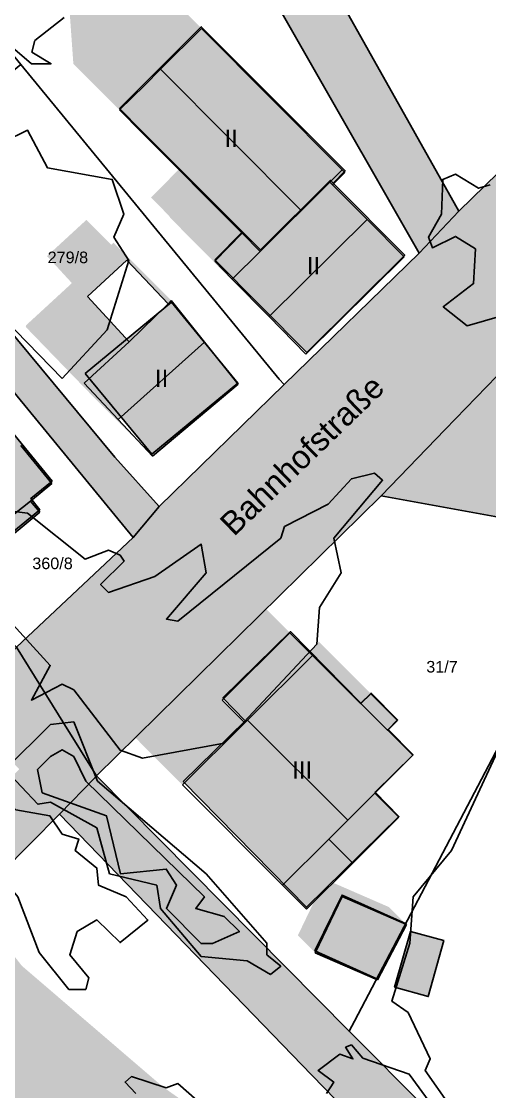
# Model space of a CAD drawing. Header units: millimetres. Extents: x 238 to 3518, y -74 to 2735.
# Drawn here: x 1578 to 1618.5, y 1502.4 to 1594.9 of the extents above; entities that cross this region are included whole.
import ezdxf
from ezdxf.enums import TextEntityAlignment as Align

# ---------------------------------------------------------------- set-up
doc = ezdxf.new("R2010")
doc.units = ezdxf.units.MM
for name, color, linetype in [('LP_Flurstueck_bez', 7, 'Continuous'), ('LP_Flurstuecke', 8, 'Continuous'), ('LP_Gebaeude_Dachaufsicht', 9, 'Continuous'), ('LP_Gebaeude_Dachschatten', 253, 'Continuous'), ('LP_Gebaeude_F', 254, 'Continuous'), ('LP_Gebaeude_Geschosszahl', 7, 'Continuous'), ('LP_Gebaeude_Schatten', 7, 'Continuous'), ('LP_Gebaeude_U', 7, 'Continuous'), ('LP_Topographie_Hoehenlinien', 8, 'Continuous'), ('LP_Verkehr_Gewaesser', 150, 'Continuous'), ('LP_Verkehr_Strassen', 9, 'Continuous'), ('LP_Verkehr_Strassennamen', 7, 'Continuous'), ('LP_Verkehr_Wege_Plaetze', 252, 'Continuous')]:
    doc.layers.add(name, color=color, linetype=linetype)
doc.styles.get("Standard").update_dxf_attribs({"font": 'arial.ttf'})

msp = doc.modelspace()

# ---------------------------------------------------------------- hatches: boundary and pattern name
at = {"layer": 'LP_Gebaeude_Dachschatten'}
for points in [[(1602.19, 1578.523), (1604.667, 1580.987), (1605.729, 1582.043), (1593.578, 1594.257), (1590.039, 1590.737)], [(1607.881, 1577.762), (1604.9, 1580.753), (1604.667, 1580.987), (1598.651, 1575.002), (1596.239, 1572.602), (1599.414, 1569.359)], [(1593.846, 1567.143), (1590.96, 1570.754), (1590.683, 1570.478), (1587.309, 1567.194), (1583.426, 1563.624), (1586.384, 1560.468)], [(1606.214, 1525.843), (1608.559, 1528.182), (1611.844, 1531.459), (1609.675, 1533.637), (1609.665, 1533.627), (1607.36, 1535.921), (1607.334, 1535.895), (1603.165, 1540.078), (1597.557, 1534.49)], [(1606.646, 1522.125), (1610.633, 1526.101), (1608.559, 1528.182), (1606.214, 1525.843), (1605.388, 1525.019), (1604.572, 1524.205)], [(1604.572, 1524.205), (1600.585, 1520.227), (1602.658, 1518.148), (1606.646, 1522.125)]]:
    msp.add_hatch(color=253, dxfattribs=at).paths.add_polyline_path(points)
at = {"layer": 'LP_Gebaeude_F'}
for points in [[(1586.475, 1587.338), (1588.431, 1585.382), (1597.126, 1576.686), (1598.689, 1575.122), (1604.714, 1581.14), (1604.949, 1580.904), (1605.997, 1581.95), (1593.554, 1594.407), (1588.636, 1589.495)], [(1594.718, 1574.278), (1602.671, 1566.257), (1611.144, 1574.661), (1604.949, 1580.904), (1604.714, 1581.14), (1598.689, 1575.122), (1597.126, 1576.686)], [(1583.52, 1564.444), (1589.282, 1557.465), (1596.728, 1563.617), (1590.987, 1570.619)], [(1567.039, 1554.94), (1572.309, 1548.523), (1572.55, 1548.719), (1573.441, 1547.63), (1579.6, 1552.668), (1578.812, 1553.631), (1580.657, 1555.145), (1575.272, 1561.702)], [(1592.003, 1529.187), (1602.647, 1518.325), (1610.643, 1526.161), (1608.576, 1528.271), (1611.868, 1531.497), (1609.699, 1533.691), (1610.523, 1534.504), (1608.234, 1536.825), (1607.346, 1535.95), (1601.267, 1542.136), (1595.431, 1536.404), (1597.361, 1534.437)], [(1603.367, 1514.551), (1608.731, 1512.121), (1611.262, 1516.9), (1605.72, 1519.367)], [(1610.258, 1511.408), (1613.172, 1510.605), (1614.51, 1515.436), (1611.627, 1516.238)]]:
    msp.add_hatch(color=254, dxfattribs=at).paths.add_polyline_path(points)
at = {"layer": 'LP_Gebaeude_Schatten'}
for points in [[(1589.578, 1598.257), (1593.578, 1594.257), (1590.039, 1590.737), (1588.667, 1589.373), (1586.5, 1587.216), (1588.454, 1585.251), (1597.097, 1576.565), (1594.718, 1574.155), (1596.239, 1572.602), (1599.414, 1569.359), (1602.59, 1566.116), (1597.59, 1571.116), (1590.914, 1577.859), (1590.739, 1578.102), (1589.218, 1579.655), (1591.597, 1582.065), (1593.097, 1580.565), (1584.454, 1589.251), (1582.5, 1591.216), (1582.167, 1595.873), (1582.539, 1598.237), (1589.578, 1598.257)], [(1602.19, 1578.523), (1604.667, 1580.987), (1598.651, 1575.002), (1602.19, 1578.523)], [(1585.782, 1575.577), (1585.96, 1575.754), (1590.96, 1570.754), (1590.683, 1570.478), (1587.132, 1574.226), (1583.725, 1571.093), (1587.309, 1567.194), (1583.426, 1563.624), (1586.384, 1560.468), (1589.341, 1557.311), (1584.341, 1562.311), (1578.384, 1568.468), (1578.426, 1568.624), (1582.309, 1572.194), (1582.373, 1572.257), (1580.225, 1574.593), (1583.632, 1577.726), (1585.782, 1575.577)], [(1594.585, 1526.227), (1594.585, 1526.23), (1586.941, 1533.894), (1589.321, 1542.255), (1589.557, 1542.49), (1593.563, 1543.409), (1596.708, 1546.542), (1601.208, 1542.042), (1595.365, 1536.22), (1597.321, 1534.255), (1591.941, 1528.894), (1600.585, 1520.227), (1602.658, 1518.148), (1596.658, 1524.148), (1594.585, 1526.227)], [(1608.21, 1536.77), (1607.36, 1535.921), (1607.334, 1535.895), (1603.165, 1540.078), (1602.5, 1540.746), (1602.86, 1540.421), (1603.71, 1541.27), (1608.21, 1536.77)], [(1611.286, 1516.833), (1605.741, 1519.246), (1603.408, 1514.393), (1601.908, 1515.893), (1603.3, 1518.788), (1604.953, 1520.437), (1609.786, 1518.333), (1611.286, 1516.833)]]:
    msp.add_hatch(color=7, dxfattribs=at).paths.add_polyline_path(points)
at = {"layer": 'LP_Verkehr_Gewaesser'}
for points in [[(1572.603, 1535.853), (1573.677, 1534.677), (1577.816, 1530.251), (1579.213, 1528.756), (1581.315, 1526.369), (1584.396, 1529.545), (1584.506, 1529.665), (1582.468, 1531.954), (1581.105, 1533.491), (1577.237, 1537.867), (1576.096, 1539.159)], [(1581.315, 1526.369), (1603.125, 1503.813), (1608.315, 1498.445), (1612.375, 1494.926), (1618.491, 1490.655), (1621.512, 1489.081), (1668.927, 1470.879), (1673.204, 1470.057), (1677.516, 1470.672), (1698.884, 1477.415), (1698.712, 1478.018), (1710.618, 1478.132), (1715.555, 1477.616), (1724.428, 1474.141), (1727.692, 1473.069), (1733.459, 1472.726), (1733.479, 1472.164), (1733.683, 1472.194), (1759.006, 1475.944), (1786.955, 1473.975), (1787.754, 1474.335), (1788.734, 1474.705), (1792.722, 1476.574), (1808.757, 1490.692), (1808.306, 1491.272), (1819.196, 1499.747), (1818.019, 1503.431), (1814.069, 1501.081), (1807.595, 1495.84), (1795.588, 1484.02), (1794.058, 1482.806), (1790.183, 1480.632), (1790.083, 1481.802), (1784.586, 1481.132), (1781.517, 1480.942), (1757.956, 1480.283), (1749.529, 1479.003), (1736.855, 1477.074), (1732.356, 1476.665), (1728.668, 1477.364), (1714.953, 1482.173), (1712.534, 1482.762), (1707.516, 1482.842), (1699.469, 1482.433), (1697.53, 1482.143), (1695.571, 1481.613), (1677.098, 1475.406), (1674.799, 1474.836), (1672.76, 1474.666), (1669.551, 1474.936), (1653.268, 1481.144), (1622.95, 1492.949), (1621.011, 1493.989), (1619.522, 1495.079), (1616.803, 1497.368), (1613.064, 1500.877), (1606.337, 1507.604), (1584.506, 1529.665), (1584.396, 1529.545)]]:
    msp.add_hatch(color=150, dxfattribs=at).paths.add_polyline_path(points)
at = {"layer": 'LP_Verkehr_Strassen'}
for points in [[(1578.634, 1539.112), (1581.723, 1534.1), (1583.339, 1535.689), (1598.317, 1549.193), (1611.906, 1561.445), (1614.645, 1559.609), (1621.774, 1566.987), (1621.456, 1568.624), (1621.441, 1570.25), (1631.359, 1579.862), (1657.793, 1605.478), (1670.577, 1617.807), (1677.803, 1624.604), (1679.275, 1626.664), (1680.252, 1627.81), (1673.688, 1632.637), (1672.819, 1631.109), (1670.758, 1628.498), (1668.405, 1625.865), (1660.106, 1617.672), (1640.608, 1598.423), (1617.188, 1576.045), (1615.82, 1578.481), (1612.384, 1574.851), (1613.689, 1572.563), (1601.884, 1561.153), (1591.5, 1551.121), (1589.913, 1552.965), (1587.677, 1550.286), (1589.156, 1548.49), (1582.265, 1542.348)], [(1609.107, 1553.875), (1628.759, 1550.307), (1665.884, 1543.559), (1685.956, 1541.659), (1724.321, 1538.11), (1755.138, 1534.341), (1758.147, 1534.111), (1765.534, 1533.551), (1785.696, 1532.821), (1806.061, 1532.611), (1810.788, 1530.143), (1812.423, 1527.288), (1818.019, 1503.431), (1821.258, 1505.194), (1825.874, 1508.054), (1835.957, 1507.86), (1835.875, 1512.086), (1835.744, 1518.851), (1835.394, 1528.421), (1835.828, 1543.96), (1840.976, 1546.68), (1850.605, 1557.72), (1855.921, 1562.181), (1862.387, 1565.503), (1874.131, 1571.537), (1893.694, 1578.302), (1894.233, 1578.472), (1909.167, 1583.09), (1920.393, 1585.738), (1926.681, 1587.228), (1946.689, 1591.737), (1966.445, 1596.185), (1978.053, 1598.921), (1979.835, 1599.343), (1988.916, 1601.565), (1998.702, 1603.73), (2002.231, 1604.49), (2020.146, 1608.363), (2038.666, 1612.366), (2060.987, 1617.184), (2071.807, 1618.282), (2083.868, 1620.422), (2088.881, 1620.021), (2104.29, 1618.773), (2130.51, 1616.653), (2139.066, 1615.963), (2174.742, 1610.845), (2199.434, 1607.25), (2201.849, 1606.898), (2206.907, 1606.162), (2226.723, 1603.28), (2247.858, 1600.328), (2269.002, 1597.344), (2271.481, 1596.911), (2307.369, 1592.024), (2341.787, 1587.336), (2362.817, 1587.018), (2404.537, 1586.388), (2466.337, 1570.975), (2581.196, 1557.609), (2583.116, 1557.018), (2584.441, 1556.047), (2585.006, 1554.672), (2594.074, 1560.799), (2573.389, 1563.296), (2565.046, 1564.258), (2556.469, 1565.248), (2553.001, 1565.648), (2522.273, 1569.277), (2498.872, 1572.046), (2476.721, 1575.055), (2466.306, 1577.364), (2458.215, 1579.504), (2433.871, 1585.969), (2404.77, 1593.689), (2387.723, 1593.897), (2382.571, 1593.948), (2372.738, 1594.048), (2367.755, 1594.099), (2362.757, 1594.159), (2339.616, 1594.409), (2320.348, 1597.06), (2286.607, 1601.707), (2271.842, 1603.689), (2251.988, 1606.472), (2220.014, 1610.844), (2198.932, 1613.743), (2193.915, 1614.393), (2152.771, 1619.812), (2129.47, 1622.891), (2099.316, 1627.343), (2071.451, 1623.467), (2063.483, 1622.357), (2037.993, 1617.569), (2013.246, 1612.808), (1997.885, 1609.853), (1986.955, 1607.525), (1984.683, 1606.098), (1974.513, 1604.177), (1973.284, 1603.945), (1962.207, 1602.001), (1948.592, 1599.213), (1934.398, 1596.334), (1905.201, 1590.33), (1903.425, 1589.626), (1877.505, 1580.85), (1870.226, 1578.119), (1862.897, 1576.032), (1847.516, 1566.195), (1841.814, 1559.128), (1829.441, 1551.513), (1817.114, 1543.417), (1812.27, 1541.847), (1805.65, 1540.85), (1796.742, 1541.358), (1787.968, 1539.196), (1763.63, 1540.107), (1754.783, 1540.44), (1746.13, 1541.246), (1736.133, 1542.325), (1728.029, 1543.2), (1727.516, 1543.284), (1718.547, 1544.759), (1713.515, 1545.587), (1712.865, 1545.567), (1688.415, 1548.147), (1654.75, 1551.692), (1643.365, 1553.378), (1634.78, 1554.651), (1627.998, 1558.668), (1626.738, 1560.576), (1625.46, 1567.021), (1626.48, 1571.858), (1621.774, 1566.987), (1614.645, 1559.609)], [(1577.237, 1537.867), (1581.105, 1533.491), (1581.723, 1534.1), (1578.634, 1539.112)], [(1561.503, 1507.036), (1577.045, 1501.417), (1576.975, 1501.159), (1582.568, 1492.954), (1585.154, 1496.514), (1601.434, 1485.54), (1602.774, 1483.793), (1603.216, 1481.872), (1601.105, 1473.163), (1600.137, 1469.172), (1598.251, 1460.773), (1599.331, 1453.766), (1605.717, 1412.376), (1607.77, 1399.063), (1609.297, 1389.164), (1610.774, 1379.598), (1613.338, 1369.059), (1613.572, 1368.099), (1617.6, 1353.865), (1623.688, 1343.969), (1629.625, 1342.262), (1626.601, 1349.588), (1621.222, 1360.81), (1619.687, 1364.913), (1617.288, 1372.486), (1615.4, 1382.077), (1614.804, 1390.231), (1613.807, 1403.847), (1614.222, 1412.892), (1612.003, 1418.599), (1609.625, 1444.959), (1609.835, 1448.987), (1610.035, 1453.036), (1610.065, 1453.645), (1610.202, 1455.612), (1613.095, 1485.653), (1618.069, 1484.416), (1615.521, 1488.926), (1613.037, 1492.207), (1611.72, 1491.381), (1609.707, 1491.468), (1604.93, 1493.071), (1598.896, 1496.696), (1590.263, 1502.782), (1578.048, 1513.259), (1573.758, 1518.771), (1567.45, 1512.729)]]:
    msp.add_hatch(color=9, dxfattribs=at).paths.add_polyline_path(points)
at = {"layer": 'LP_Verkehr_Wege_Plaetze'}
for points in [[(1530.943, 1750.322), (1576.916, 1744.002), (1588.828, 1742.363), (1584.797, 1718.201), (1584.428, 1715.991), (1581.587, 1698.961), (1579.827, 1688.416), (1576.037, 1665.7), (1574.426, 1656.042), (1573.457, 1650.212), (1578.717, 1636.608), (1588.85, 1616.862), (1592.51, 1609.639), (1612.384, 1574.851), (1615.82, 1578.481), (1596.432, 1612.992), (1578.053, 1649.594), (1578.934, 1654.847), (1588.778, 1713.767), (1589.085, 1715.366), (1591.444, 1729.387), (1594.295, 1746.322), (1589.026, 1747.048), (1564.751, 1750.394), (1540.497, 1753.738), (1531.583, 1754.967)], [(1615.82, 1578.481), (1617.188, 1576.045), (1640.608, 1598.423), (1660.106, 1617.672), (1668.405, 1625.865), (1670.758, 1628.498), (1672.819, 1631.109), (1673.688, 1632.637), (1672.363, 1633.612)], [(1550.352, 1595.755), (1552.584, 1593.033), (1568.512, 1573.564), (1587.677, 1550.286), (1589.913, 1552.965), (1586.08, 1557.229), (1566.012, 1581.373), (1554.388, 1595.478), (1552.624, 1597.618)], [(1589.913, 1552.965), (1591.5, 1551.121), (1601.884, 1561.153), (1613.689, 1572.563), (1612.384, 1574.851), (1600.711, 1563.481)], [(1581.105, 1533.491), (1582.468, 1531.954), (1584.506, 1529.665), (1609.107, 1553.875), (1614.645, 1559.609), (1611.906, 1561.445), (1598.317, 1549.193), (1583.339, 1535.689), (1581.723, 1534.1)], [(1576.096, 1539.159), (1577.237, 1537.867), (1578.634, 1539.112), (1582.265, 1542.348), (1589.156, 1548.49), (1587.677, 1550.286), (1577.594, 1540.8)], [(1572.338, 1522.299), (1573.103, 1519.614), (1573.758, 1518.771), (1581.315, 1526.369), (1579.213, 1528.756), (1577.816, 1530.251), (1572.64, 1524.89)]]:
    msp.add_hatch(color=252, dxfattribs=at).paths.add_polyline_path(points)

# ---------------------------------------------------------------- linework, layer by layer
at = {"layer": 'LP_Flurstuecke', "color": 8}
for points in [[(1578.053, 1649.594), (1596.432, 1612.992), (1615.82, 1578.481), (1672.363, 1633.612), (1673.673, 1642.103), (1631.408, 1648.387), (1637.073, 1690.798), (1679.427, 1684.521), (1680.967, 1695.869), (1681.643, 1700.848), (1683.677, 1715.842), (1686.095, 1733.666), (1661.83, 1737.011), (1637.555, 1740.358), (1613.301, 1743.701), (1594.295, 1746.322), (1591.444, 1729.387), (1589.085, 1715.366), (1588.778, 1713.767), (1578.934, 1654.847)], [(1577.594, 1540.8), (1578.634, 1539.112), (1581.723, 1534.1), (1584.506, 1529.665), (1609.107, 1553.875), (1614.645, 1559.609), (1621.774, 1566.987), (1626.48, 1571.858), (1660.697, 1605.034), (1676.701, 1620.518), (1683.551, 1625.384), (1680.252, 1627.81), (1673.688, 1632.637), (1672.363, 1633.612), (1615.82, 1578.481), (1612.384, 1574.851), (1600.711, 1563.481), (1589.913, 1552.965), (1587.677, 1550.286)], [(1525.3, 1626.388), (1536.765, 1612.285), (1550.352, 1595.755), (1552.584, 1593.033), (1568.512, 1573.564), (1587.677, 1550.286), (1589.913, 1552.965), (1586.08, 1557.229), (1566.012, 1581.373), (1554.388, 1595.478), (1552.624, 1597.618), (1547.717, 1603.572), (1529.587, 1625.572)], [(1552.621, 1621.979), (1577.952, 1591.156), (1600.298, 1563.961), (1600.711, 1563.481), (1612.384, 1574.851), (1592.51, 1609.639), (1588.85, 1616.862)], [(1566.012, 1581.373), (1586.08, 1557.229), (1589.913, 1552.965), (1600.711, 1563.481), (1600.298, 1563.961), (1577.952, 1591.156)], [(1555.751, 1563.238), (1577.594, 1540.8), (1587.677, 1550.286), (1568.512, 1573.564)], [(1584.506, 1529.665), (1606.337, 1507.604), (1606.797, 1508.483), (1628.759, 1550.307), (1609.107, 1553.875)], [(1606.337, 1507.604), (1613.064, 1500.877), (1616.803, 1497.368), (1619.522, 1495.079), (1621.011, 1493.989), (1622.95, 1492.949), (1653.268, 1481.144), (1659.466, 1514.4), (1661.355, 1519.918), (1664.304, 1533.443), (1664.514, 1534.163), (1665.884, 1543.559), (1628.759, 1550.307), (1606.797, 1508.483)]]:
    msp.add_lwpolyline(points, close=True, dxfattribs=at)
for points in [[(1588.828, 1742.363), (1584.797, 1718.201), (1584.428, 1715.991), (1581.587, 1698.961), (1579.827, 1688.416), (1576.037, 1665.7), (1574.426, 1656.042), (1573.457, 1650.212), (1578.717, 1636.608), (1588.85, 1616.862), (1592.51, 1609.639), (1612.384, 1574.851), (1615.82, 1578.481), (1596.432, 1612.992), (1578.053, 1649.594), (1578.934, 1654.847), (1588.778, 1713.767), (1589.085, 1715.366), (1591.444, 1729.387)], [(1712.865, 1545.567), (1688.415, 1548.147), (1654.75, 1551.692), (1643.365, 1553.378), (1634.78, 1554.651), (1627.998, 1558.668), (1626.738, 1560.576), (1625.46, 1567.021), (1626.48, 1571.858), (1621.774, 1566.987), (1614.645, 1559.609), (1609.107, 1553.875), (1628.759, 1550.307), (1665.884, 1543.559), (1685.956, 1541.659), (1724.321, 1538.11)], [(1556.325, 1492.413), (1561.503, 1507.036), (1567.45, 1512.729), (1573.758, 1518.771), (1581.315, 1526.369), (1584.396, 1529.545), (1584.506, 1529.665), (1581.723, 1534.1), (1578.634, 1539.112), (1577.594, 1540.8), (1576.096, 1539.159), (1572.603, 1535.853), (1562.444, 1538.275), (1560.129, 1538.91), (1559.341, 1539.23), (1551.149, 1517.661), (1546.501, 1504.246), (1545.121, 1500.348)], [(1613.064, 1500.877), (1606.337, 1507.604), (1584.506, 1529.665), (1584.396, 1529.545), (1581.315, 1526.369), (1603.125, 1503.813), (1608.315, 1498.445)], [(1608.315, 1498.445), (1603.125, 1503.813), (1581.315, 1526.369), (1573.758, 1518.771), (1567.45, 1512.729), (1561.503, 1507.036), (1577.045, 1501.417)]]:
    msp.add_lwpolyline(points, dxfattribs=at)
at = {"layer": 'LP_Gebaeude_Dachaufsicht', "color": 9}
for p, q in [((1590.039, 1590.737, 79.906), (1593.578, 1594.257, 75.119)), ((1593.578, 1594.257, 75.119), (1605.729, 1582.043, 75.119)), ((1588.667, 1589.373, 78.051), (1590.039, 1590.737, 79.906)), ((1590.039, 1590.737, 79.906), (1602.19, 1578.523, 79.906)), ((1586.5, 1587.216, 75.119), (1588.667, 1589.373, 78.051)), ((1586.5, 1587.216, 75.119), (1588.454, 1585.251, 75.118)), ((1588.454, 1585.251, 75.118), (1597.097, 1576.565, 75.119)), ((1604.667, 1580.987, 72.494), (1605.729, 1582.043, 72.494)), ((1604.667, 1580.987, 76.555), (1605.729, 1582.043, 75.119)), ((1604.9, 1580.753, 72.494), (1605.962, 1581.809, 72.494)), ((1605.729, 1582.043, 72.494), (1605.962, 1581.809, 72.494)), ((1598.651, 1575.002, 76.851), (1604.667, 1580.987, 76.851)), ((1602.19, 1578.523, 79.906), (1604.667, 1580.987, 76.555)), ((1604.667, 1580.987, 72.494), (1604.9, 1580.753, 72.494)), ((1604.667, 1580.987, 76.851), (1604.9, 1580.753, 77.16)), ((1604.9, 1580.753, 77.16), (1607.881, 1577.762, 81.117)), ((1598.651, 1575.002, 75.119), (1602.19, 1578.523, 79.906)), ((1599.414, 1569.359, 81.117), (1607.881, 1577.762, 81.117)), ((1607.881, 1577.762, 81.117), (1611.096, 1574.538, 76.851)), ((1594.718, 1574.155, 76.851), (1597.097, 1576.565, 76.851)), ((1597.097, 1576.565, 76.851), (1598.651, 1575.002, 76.851)), ((1597.097, 1576.565, 75.119), (1598.651, 1575.002, 75.119)), ((1596.239, 1572.602, 76.851), (1598.651, 1575.002, 76.851)), ((1583.725, 1571.093, 74.127), (1587.132, 1574.226, 74.127)), ((1587.132, 1574.226, 74.127), (1590.683, 1570.478, 74.127)), ((1594.718, 1574.155, 76.851), (1596.239, 1572.602, 76.851)), ((1602.59, 1566.116, 76.851), (1611.096, 1574.538, 76.851)), ((1596.239, 1572.602, 76.851), (1599.414, 1569.359, 81.117)), ((1583.725, 1571.093, 74.127), (1587.309, 1567.194, 74.127)), ((1587.309, 1567.194, 76.3), (1590.683, 1570.478, 76.233)), ((1587.309, 1567.194, 74.127), (1590.683, 1570.478, 74.127)), ((1590.683, 1570.478, 76.233), (1590.96, 1570.754, 76.223)), ((1590.96, 1570.754, 76.223), (1593.846, 1567.143, 80.594)), ((1599.414, 1569.359, 81.117), (1602.59, 1566.116, 76.851)), ((1583.426, 1563.624, 76.223), (1587.309, 1567.194, 76.3)), ((1586.384, 1560.468, 80.594), (1593.846, 1567.143, 80.594)), ((1593.846, 1567.143, 80.594), (1596.732, 1563.531, 76.223)), ((1583.426, 1563.624, 76.223), (1586.384, 1560.468, 80.594)), ((1589.341, 1557.311, 76.223), (1596.732, 1563.531, 76.223)), ((1586.384, 1560.468, 80.594), (1589.341, 1557.311, 76.223)), ((1577.963, 1558.212, 79.733), (1580.652, 1554.947, 76.528)), ((1578.8, 1553.421, 76.502), (1580.652, 1554.947, 76.528)), ((1573.23, 1549.01, 76.485), (1578.8, 1553.421, 76.383)), ((1573.23, 1549.01, 76.528), (1578.8, 1553.421, 76.502)), ((1578.8, 1553.421, 76.383), (1579.595, 1552.455, 75.459)), ((1573.446, 1547.389, 75.459), (1579.595, 1552.455, 75.459)), ((1595.365, 1536.22, 76.297), (1601.208, 1542.042, 76.297)), ((1601.208, 1542.042, 76.297), (1603.165, 1540.078, 76.297)), ((1597.557, 1534.49, 81.782), (1603.165, 1540.078, 76.305)), ((1597.557, 1534.49, 76.297), (1603.165, 1540.078, 76.297)), ((1603.165, 1540.078, 76.305), (1607.334, 1535.895, 76.322)), ((1595.365, 1536.22, 76.297), (1597.321, 1534.255, 76.297)), ((1607.36, 1535.921, 76.297), (1608.21, 1536.77, 76.297)), ((1608.21, 1536.77, 76.297), (1610.503, 1534.468, 76.297)), ((1607.334, 1535.895, 76.322), (1607.36, 1535.921, 76.297)), ((1607.36, 1535.921, 76.297), (1609.665, 1533.627, 76.297)), ((1591.941, 1528.894, 76.297), (1597.321, 1534.255, 81.552)), ((1597.321, 1534.255, 76.297), (1597.557, 1534.49, 76.297)), ((1597.321, 1534.255, 81.552), (1597.557, 1534.49, 81.782)), ((1597.557, 1534.49, 81.782), (1606.214, 1525.843, 81.782)), ((1609.675, 1533.637, 76.297), (1610.503, 1534.468, 76.297)), ((1609.665, 1533.627, 76.297), (1609.675, 1533.637, 76.287)), ((1609.665, 1533.627, 76.297), (1609.675, 1533.637, 76.297)), ((1609.675, 1533.637, 76.287), (1611.844, 1531.459, 76.297)), ((1608.559, 1528.182, 79.498), (1611.844, 1531.459, 76.297)), ((1591.941, 1528.894, 76.297), (1600.585, 1520.227, 76.297)), ((1606.214, 1525.843, 81.782), (1608.559, 1528.182, 79.498)), ((1606.214, 1525.843, 80.176), (1608.559, 1528.182, 77.9)), ((1608.559, 1528.182, 77.9), (1610.633, 1526.101, 77.9)), ((1606.646, 1522.125, 81.77), (1610.633, 1526.101, 77.9)), ((1604.572, 1524.205, 80.182), (1605.388, 1525.019, 80.978)), ((1604.572, 1524.205, 81.77), (1605.388, 1525.019, 80.978)), ((1605.388, 1525.019, 80.978), (1606.214, 1525.843, 80.176)), ((1605.388, 1525.019, 80.978), (1606.214, 1525.843, 81.782)), ((1600.585, 1520.227, 76.297), (1604.572, 1524.205, 80.182)), ((1600.585, 1520.227, 77.9), (1604.572, 1524.205, 81.77)), ((1604.572, 1524.205, 81.77), (1606.646, 1522.125, 81.77)), ((1602.658, 1518.148, 77.9), (1606.646, 1522.125, 81.77)), ((1600.585, 1520.227, 77.9), (1602.658, 1518.148, 77.9)), ((1603.408, 1514.393, 71.32), (1605.741, 1519.246, 71.32)), ((1605.741, 1519.246, 71.32), (1611.286, 1516.833, 71.32)), ((1608.802, 1512.046, 71.32), (1611.286, 1516.833, 71.32)), ((1603.408, 1514.393, 71.32), (1608.802, 1512.046, 71.32))]:
    msp.add_line(p, q, dxfattribs=at)
at = {"layer": 'LP_Gebaeude_U', "color": 7}
for points in [[(1586.475, 1587.338), (1588.431, 1585.382), (1597.126, 1576.686), (1598.689, 1575.122), (1604.714, 1581.14), (1604.949, 1580.904), (1605.997, 1581.95), (1593.554, 1594.407), (1588.636, 1589.495)], [(1594.718, 1574.278), (1602.671, 1566.257), (1611.144, 1574.661), (1604.949, 1580.904), (1604.714, 1581.14), (1598.689, 1575.122), (1597.126, 1576.686)], [(1583.52, 1564.444), (1589.282, 1557.465), (1596.728, 1563.617), (1590.987, 1570.619)], [(1567.039, 1554.94), (1572.309, 1548.523), (1572.55, 1548.719), (1573.441, 1547.63), (1579.6, 1552.668), (1578.812, 1553.631), (1580.657, 1555.145), (1575.272, 1561.702)], [(1592.003, 1529.187), (1602.647, 1518.325), (1610.643, 1526.161), (1608.576, 1528.271), (1611.868, 1531.497), (1609.699, 1533.691), (1610.523, 1534.504), (1608.234, 1536.825), (1607.346, 1535.95), (1601.267, 1542.136), (1595.431, 1536.404), (1597.361, 1534.437)], [(1603.367, 1514.551), (1608.731, 1512.121), (1611.262, 1516.9), (1605.72, 1519.367)], [(1610.258, 1511.408), (1613.172, 1510.605), (1614.51, 1515.436), (1611.627, 1516.238)]]:
    msp.add_lwpolyline(points, close=True, dxfattribs=at)
at = {"layer": 'LP_Topographie_Hoehenlinien', "color": 8}
for points in [[(1571.883, 1597.217), (1578.872, 1591.217), (1580.575, 1591.217), (1578.91, 1592.217), (1579.182, 1593.217), (1581.694, 1595.217)], [(1581.534, 1564.023), (1585.433, 1568.217), (1587.285, 1574.217), (1586, 1576.217), (1586.85, 1578.217), (1585.86, 1581.217), (1580.274, 1582.217), (1578.535, 1585.48), (1576.535, 1584.494)], [(1619.529, 1569.44), (1616.529, 1568.554), (1614.471, 1570.217), (1617.092, 1572.217), (1617.257, 1575.217), (1615.53, 1576.288), (1613.53, 1575.315), (1613.199, 1576.217), (1614.319, 1578.217), (1614.428, 1581.217), (1615.53, 1581.678), (1617.529, 1580.456), (1618.529, 1580.751)], [(1575.49, 1570.217), (1581.534, 1564.023)], [(1574.535, 1552.878), (1578.535, 1552.372), (1583.534, 1548.409), (1585.534, 1549.171), (1586.534, 1548.743), (1586.879, 1548.217), (1584.85, 1546.217), (1585.534, 1545.53), (1589.533, 1546.893), (1593.533, 1549.699), (1593.985, 1547.217), (1590.538, 1543.217), (1591.533, 1543.037), (1600.439, 1550.217), (1600.745, 1551.217), (1604.531, 1553.164), (1606.531, 1555.351), (1608.531, 1555.823), (1609.225, 1555.217), (1605.01, 1550.217), (1605.652, 1547.217), (1603.787, 1544.217), (1603.531, 1541.061), (1595.532, 1532.496), (1588.466, 1531.218)], [(1588.466, 1531.218), (1586.534, 1531.889), (1582.534, 1537.113), (1581.534, 1537.596), (1578.88, 1536.217), (1580.507, 1539.217), (1573.181, 1547.217)], [(1599.532, 1512.497), (1600.432, 1513.218), (1599.209, 1514.218), (1599.217, 1515.218), (1593.969, 1521.218), (1584.594, 1529.218), (1582.534, 1534.335), (1580.534, 1534.124), (1576.596, 1530.218), (1579.433, 1527.218), (1580.534, 1527.408), (1584.534, 1525.18), (1585.633, 1521.218), (1589.714, 1520.218), (1590.027, 1518.218), (1593.533, 1514.069), (1597.532, 1513.69), (1599.532, 1512.497)], [(1583.583, 1511.218), (1582.117, 1511.218), (1579.535, 1514.423), (1577.707, 1519.218), (1573.561, 1524.218), (1574.253, 1527.218), (1569.385, 1531.218), (1568.001, 1534.218), (1570.536, 1533.564), (1577.535, 1526.728), (1580.467, 1526.218), (1581.534, 1524.647), (1582.962, 1524.218), (1582.665, 1523.218), (1584.534, 1521.704), (1584.676, 1520.218), (1587.074, 1519.218), (1588.938, 1517.218), (1586.534, 1515.264), (1584.534, 1517.226), (1582.816, 1516.218), (1582.184, 1514.218), (1583.845, 1512.218), (1583.583, 1511.218)], [(1619.529, 1532.584), (1615.175, 1523.218), (1611.877, 1519.218), (1611.594, 1515.218), (1610.018, 1510.218), (1611.427, 1509.218), (1613.354, 1505.218), (1612.911, 1504.218), (1615.005, 1501.218)], [(1594.532, 1515.182), (1596.855, 1516.218), (1595.532, 1517.516), (1593.076, 1518.218), (1593.832, 1519.218), (1583.569, 1529.218), (1582.534, 1531.336), (1581.534, 1531.926), (1580.534, 1531.343), (1579.401, 1530.218), (1579.813, 1528.218), (1585.373, 1526.218), (1586.568, 1521.218), (1590.533, 1521.615), (1591.409, 1520.218), (1590.548, 1518.218), (1593.533, 1515.186), (1594.532, 1515.182)], [(1613.488, 1501.218), (1611.53, 1503.902), (1607.531, 1505.278), (1606.531, 1506.418), (1606.027, 1506.218), (1606.66, 1505.218), (1605.531, 1505.632), (1603.645, 1504.218), (1605.008, 1503.218), (1604.39, 1502.218)], [(1597.532, 1497.819), (1591.533, 1503.083), (1590.533, 1502.704), (1587.533, 1503.693), (1586.974, 1503.218), (1587.904, 1502.218)]]:
    msp.add_lwpolyline(points, dxfattribs=at)

# ---------------------------------------------------------------- texts
at = {"layer": 'LP_Flurstueck_bez', "color": 7}
for s, p in [('279/8', (1582.026, 1574.48)), ('360/8', (1580.699, 1548.037)), ('31/7', (1614.364, 1539.105))]:
    msp.add_text(s, height=1, dxfattribs=at).set_placement(p, align=Align.MIDDLE_CENTER)
at = {"layer": 'LP_Gebaeude_Geschosszahl', "color": 7}
for s, p in [('II', (1596.146, 1584.755)), ('II', (1603.25, 1573.76)), ('II', (1590.128, 1564.039)), ('III', (1602.277, 1530.181))]:
    msp.add_text(s, height=1.5, dxfattribs=at).set_placement(p, align=Align.MIDDLE_CENTER)
at = {"layer": 'LP_Verkehr_Strassennamen', "color": 7}
msp.add_text('Bahnhofstraße', height=2, rotation=44.07178, dxfattribs=at).set_placement((1602.264, 1557.39), align=Align.MIDDLE_CENTER)

doc.saveas('drawing.dxf')
